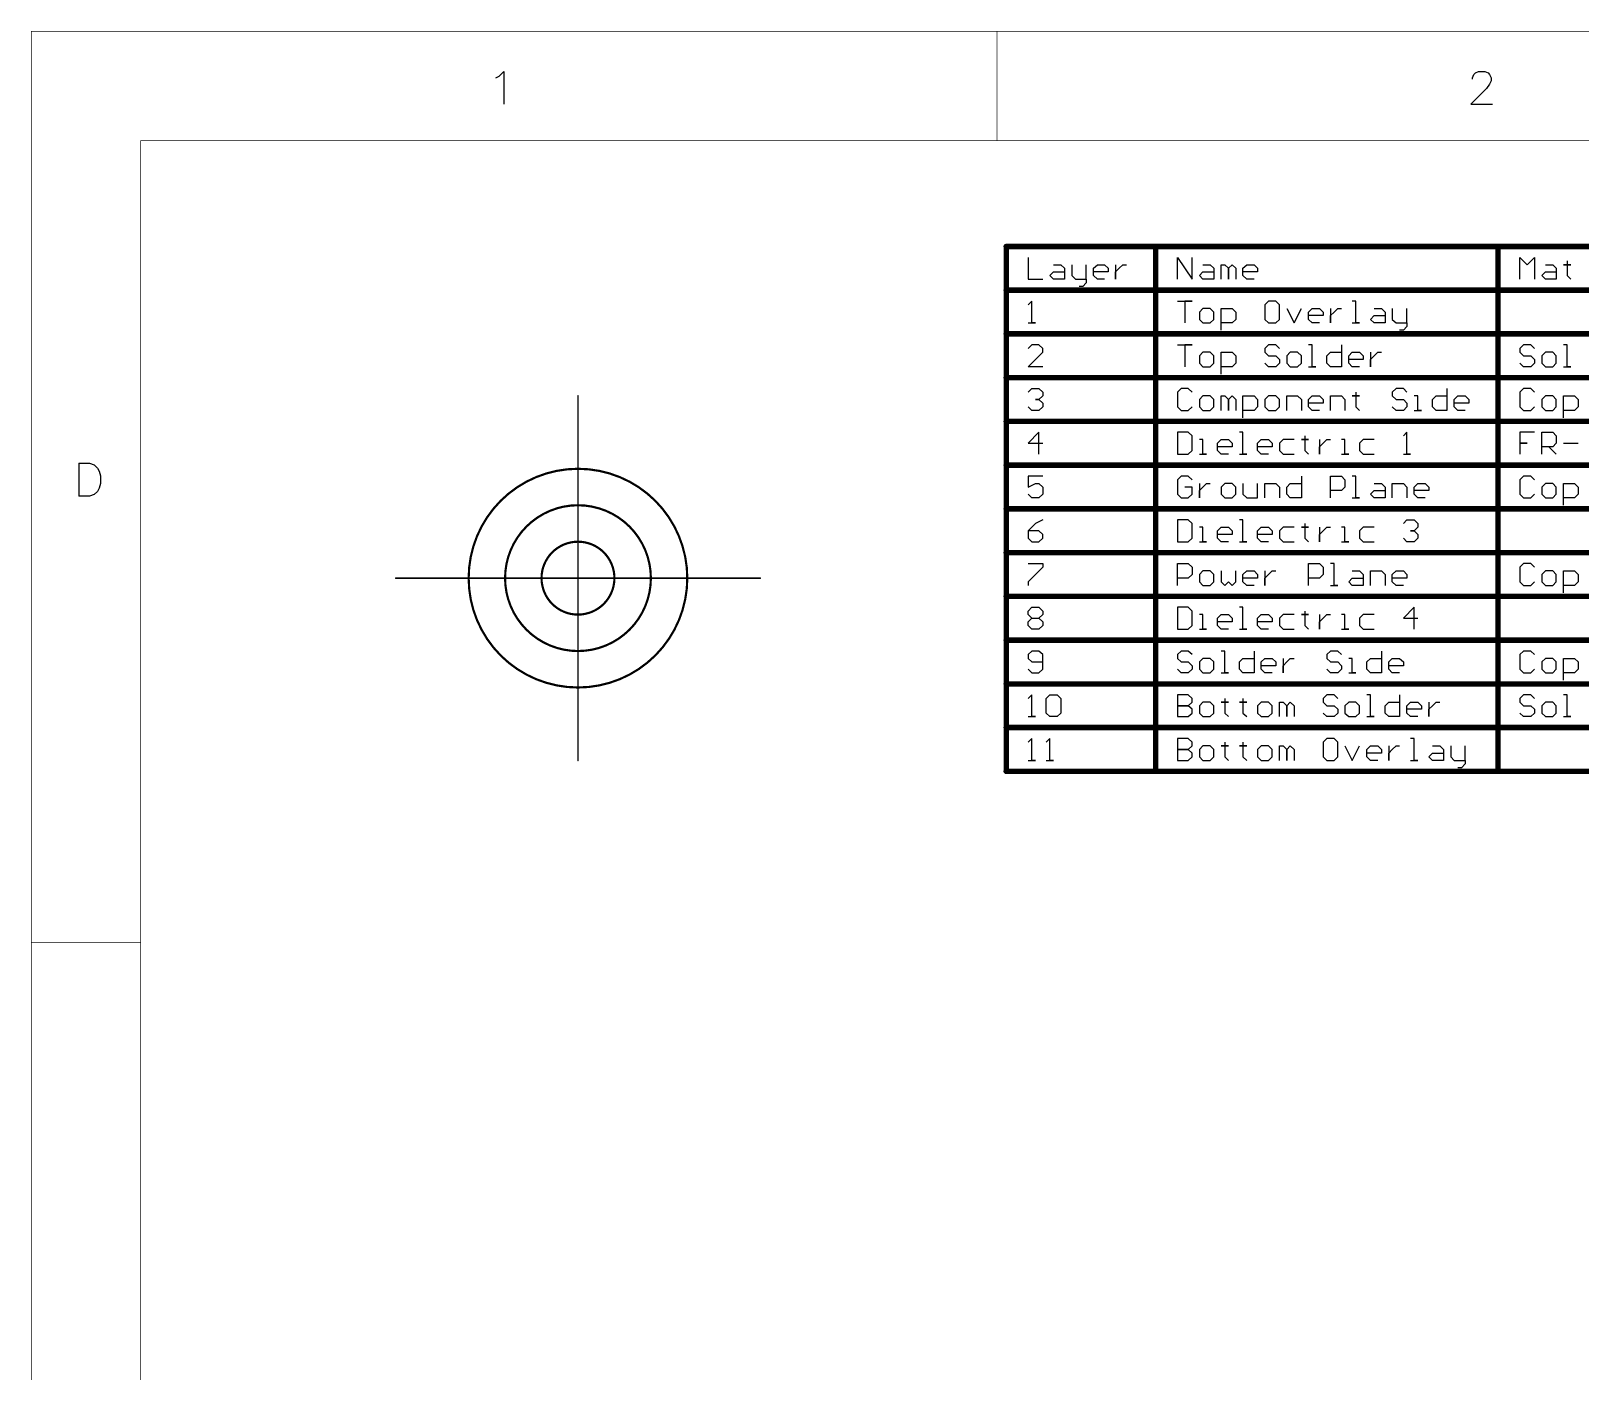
# Model space of a CAD drawing. Header units: millimetres. Extents: x 38 to 445, y 25 to 285.
# Drawn here: x 38.1 to 146, y 186.1 to 279.4 of the extents above; entities that cross this region are included whole.
import ezdxf

# ---------------------------------------------------------------- set-up
doc = ezdxf.new("R2010")
doc.units = ezdxf.units.MM
for name, color, linetype in [('Mechanical10', 56, 'Continuous'), ('Mechanical16', 56, 'Continuous'), ('TopLayer', 1, 'Continuous')]:
    doc.layers.add(name, color=color, linetype=linetype)

msp = doc.modelspace()

# ---------------------------------------------------------------- linework, layer by layer
at = {"layer": 'Mechanical10', "const_width": 0.102}
for points in [[(76.2, 241.3), (76.2, 254)], [(63.5, 241.3), (76.2, 241.3)], [(76.2, 228.6), (76.2, 241.3)], [(76.2, 241.3), (88.9, 241.3)]]:
    msp.add_lwpolyline(points, dxfattribs=at)
at = {"layer": 'Mechanical10'}
for points, const_width in [([(76.17, 254, 1), (76.23, 254, 1)], 0.0508), ([(83.82, 241.3, 1), (68.58, 241.3, 1)], 0.152), ([(81.28, 241.3, 1), (71.12, 241.3, 1)], 0.152), ([(78.74, 241.3, 1), (73.66, 241.3, 1)], 0.152), ([(63.47, 241.3, 1), (63.53, 241.3, 1)], 0.0508), ([(68.54, 241.3, 1), (68.62, 241.3, 1)], 0.0762), ([(71.08, 241.3, 1), (71.16, 241.3, 1)], 0.0762), ([(73.62, 241.3, 1), (73.7, 241.3, 1)], 0.0762), ([(76.17, 241.3, 1), (76.23, 241.3, 1)], 0.0508), ([(76.17, 241.3, 1), (76.23, 241.3, 1)], 0.0508), ([(76.17, 241.3, 1), (76.23, 241.3, 1)], 0.0508), ([(76.17, 241.3, 1), (76.23, 241.3, 1)], 0.0508), ([(78.7, 241.3, 1), (78.78, 241.3, 1)], 0.0762), ([(81.24, 241.3, 1), (81.32, 241.3, 1)], 0.0762), ([(83.78, 241.3, 1), (83.86, 241.3, 1)], 0.0762), ([(88.87, 241.3, 1), (88.93, 241.3, 1)], 0.0508), ([(76.17, 228.6, 1), (76.23, 228.6, 1)], 0.0508)]:
    msp.add_lwpolyline(points, format="xyb", close=True, dxfattribs=dict(at, const_width=const_width))
at = {"layer": 'Mechanical16'}
for p, q in [((70.7, 276.28), (71.03, 276.61)), ((71.03, 276.61), (71.03, 274.32)), ((138.65, 276.39), (138.76, 276.5)), ((138.76, 276.5), (138.97, 276.61)), ((138.97, 276.61), (139.41, 276.61)), ((139.41, 276.61), (139.63, 276.5)), ((139.63, 276.5), (139.74, 276.39)), ((70.48, 276.17), (70.7, 276.28)), ((139.52, 275.41), (138.43, 274.32)), ((138.54, 276.17), (138.65, 276.39)), ((138.54, 276.06), (138.54, 276.17)), ((139.74, 275.73), (139.52, 275.41)), ((139.74, 276.39), (139.84, 276.17)), ((139.84, 275.95), (139.74, 275.73)), ((139.84, 276.17), (139.84, 275.95)), ((138.43, 274.32), (139.95, 274.32)), ((41.4, 249.3), (41.4, 247.01)), ((41.4, 249.3), (42.16, 249.3)), ((42.16, 249.3), (42.49, 249.19)), ((42.49, 249.19), (42.71, 248.97)), ((42.71, 248.97), (42.82, 248.76)), ((42.82, 248.76), (42.93, 248.43)), ((42.93, 248.43), (42.93, 247.89)), ((42.71, 247.34), (42.49, 247.12)), ((42.82, 247.56), (42.71, 247.34)), ((42.93, 247.89), (42.82, 247.56)), ((42.16, 247.01), (41.4, 247.01)), ((42.49, 247.12), (42.16, 247.01))]:
    msp.add_line(p, q, dxfattribs=at)
at = {"layer": 'Mechanical16', "const_width": 0.0508}
for points in [[(38.1, 279.4), (444.5, 279.4)], [(38.1, 25.4), (38.1, 279.4)], [(105.41, 271.78), (105.41, 279.4)], [(45.72, 271.78), (436.88, 271.78)], [(45.72, 33.02), (45.72, 271.78)], [(38.1, 215.9), (45.72, 215.9)]]:
    msp.add_lwpolyline(points, dxfattribs=at)
at = {"layer": 'Mechanical16', "const_width": 0.0254}
for points in [[(38.09, 279.4, 1), (38.11, 279.4, 1)], [(38.09, 279.4, 1), (38.11, 279.4, 1)], [(105.4, 279.4, 1), (105.42, 279.4, 1)], [(45.71, 271.78, 1), (45.73, 271.78, 1)], [(45.71, 271.78, 1), (45.73, 271.78, 1)], [(105.4, 271.78, 1), (105.42, 271.78, 1)], [(38.09, 215.9, 1), (38.11, 215.9, 1)], [(45.71, 215.9, 1), (45.73, 215.9, 1)]]:
    msp.add_lwpolyline(points, format="xyb", close=True, dxfattribs=at)
at = {"layer": 'TopLayer'}
for p, q in [((107.57, 263.65), (107.57, 262.13)), ((117.98, 262.13), (117.98, 263.65)), ((117.98, 263.65), (119, 262.13)), ((119, 262.13), (119, 263.65)), ((141.85, 262.13), (141.85, 263.65)), ((141.85, 263.65), (142.36, 263.14)), ((142.36, 263.14), (142.87, 263.65)), ((142.87, 263.65), (142.87, 262.13)), ((109.09, 262.38), (109.35, 262.64)), ((109.35, 262.13), (109.09, 262.38)), ((109.35, 263.14), (109.86, 263.14)), ((109.35, 262.64), (110.11, 262.64)), ((109.86, 263.14), (110.11, 262.89)), ((110.11, 262.89), (110.11, 262.13)), ((110.62, 263.14), (110.62, 262.38)), ((110.62, 262.38), (110.87, 262.13)), ((111.63, 262.13), (111.63, 263.14)), ((112.14, 262.89), (112.4, 263.14)), ((112.14, 262.38), (112.14, 262.89)), ((113.16, 262.64), (112.14, 262.64)), ((112.4, 262.13), (112.14, 262.38)), ((112.4, 263.14), (112.9, 263.14)), ((112.9, 263.14), (113.16, 262.89)), ((113.16, 262.89), (113.16, 262.64)), ((113.67, 263.14), (113.67, 262.13)), ((113.67, 262.64), (113.92, 262.89)), ((113.67, 262.13), (113.67, 262.64)), ((113.92, 262.89), (114.17, 263.14)), ((114.17, 263.14), (114.43, 263.14)), ((119.51, 262.38), (119.76, 262.64)), ((119.76, 262.13), (119.51, 262.38)), ((119.76, 263.14), (120.27, 263.14)), ((119.76, 262.64), (120.52, 262.64)), ((120.27, 263.14), (120.52, 262.89)), ((120.52, 262.89), (120.52, 262.13)), ((121.03, 262.13), (121.03, 263.14)), ((121.03, 263.14), (121.28, 263.14)), ((121.28, 263.14), (121.54, 262.89)), ((121.54, 262.89), (121.79, 263.14)), ((121.54, 262.89), (121.54, 262.13)), ((121.54, 262.13), (121.54, 262.89)), ((121.79, 263.14), (122.05, 262.89)), ((122.05, 262.89), (122.05, 262.13)), ((122.55, 262.89), (122.81, 263.14)), ((122.55, 262.38), (122.55, 262.89)), ((123.57, 262.64), (122.55, 262.64)), ((122.81, 262.13), (122.55, 262.38)), ((122.81, 263.14), (123.32, 263.14)), ((123.32, 263.14), (123.57, 262.89)), ((123.57, 262.89), (123.57, 262.64)), ((143.38, 262.38), (143.63, 262.64)), ((143.63, 262.13), (143.38, 262.38)), ((143.63, 263.14), (144.14, 263.14)), ((143.63, 262.64), (144.39, 262.64)), ((144.14, 263.14), (144.39, 262.89)), ((144.39, 262.89), (144.39, 262.13)), ((145.15, 263.14), (144.9, 263.14)), ((144.9, 263.14), (145.41, 263.14)), ((145.15, 263.4), (145.15, 263.14)), ((145.41, 263.14), (145.15, 263.14)), ((145.15, 263.14), (145.15, 262.38)), ((145.15, 262.38), (145.41, 262.13)), ((107.57, 262.13), (108.59, 262.13)), ((110.11, 262.13), (109.35, 262.13)), ((110.87, 262.13), (111.63, 262.13)), ((111.38, 261.62), (111.13, 261.62)), ((111.63, 261.87), (111.38, 261.62)), ((111.63, 262.13), (111.63, 261.87)), ((112.9, 262.13), (112.4, 262.13)), ((120.52, 262.13), (119.76, 262.13)), ((123.32, 262.13), (122.81, 262.13)), ((144.39, 262.13), (143.63, 262.13)), ((107.83, 260.6), (107.57, 260.35)), ((107.83, 259.08), (107.83, 260.6)), ((117.98, 260.6), (119, 260.6)), ((119, 260.6), (118.49, 260.6)), ((118.49, 260.6), (118.49, 259.08)), ((124.33, 260.6), (124.08, 260.35)), ((124.08, 260.35), (124.08, 259.33)), ((124.84, 260.6), (124.33, 260.6)), ((125.09, 260.35), (124.84, 260.6)), ((125.09, 259.33), (125.09, 260.35)), ((130.42, 260.6), (130.17, 260.6)), ((130.42, 259.08), (130.42, 260.6)), ((119.76, 260.1), (119.51, 259.84)), ((119.51, 259.84), (119.51, 259.33)), ((119.51, 259.33), (119.76, 259.08)), ((120.27, 260.1), (119.76, 260.1)), ((120.52, 259.84), (120.27, 260.1)), ((120.27, 259.08), (120.52, 259.33)), ((120.52, 259.33), (120.52, 259.84)), ((121.03, 258.57), (121.03, 260.1)), ((121.03, 260.1), (121.79, 260.1)), ((121.79, 260.1), (122.05, 259.84)), ((122.05, 259.33), (121.79, 259.08)), ((122.05, 259.84), (122.05, 259.33)), ((124.08, 259.33), (124.33, 259.08)), ((124.84, 259.08), (125.09, 259.33)), ((125.6, 260.1), (126.11, 259.08)), ((126.11, 259.08), (126.62, 260.1)), ((127.12, 259.84), (127.38, 260.1)), ((127.12, 259.33), (127.12, 259.84)), ((128.14, 259.59), (127.12, 259.59)), ((127.38, 259.08), (127.12, 259.33)), ((127.38, 260.1), (127.89, 260.1)), ((127.89, 260.1), (128.14, 259.84)), ((128.14, 259.84), (128.14, 259.59)), ((128.65, 260.1), (128.65, 259.08)), ((128.65, 259.59), (128.9, 259.84)), ((128.65, 259.08), (128.65, 259.59)), ((128.9, 259.84), (129.16, 260.1)), ((129.16, 260.1), (129.41, 260.1)), ((131.44, 259.33), (131.69, 259.59)), ((131.69, 259.08), (131.44, 259.33)), ((131.69, 260.1), (132.2, 260.1)), ((131.69, 259.59), (132.46, 259.59)), ((132.2, 260.1), (132.46, 259.84)), ((132.46, 259.84), (132.46, 259.08)), ((132.96, 260.1), (132.96, 259.33)), ((132.96, 259.33), (133.22, 259.08)), ((133.98, 259.08), (133.98, 260.1)), ((107.57, 259.08), (108.08, 259.08)), ((108.08, 259.08), (107.83, 259.08)), ((119.76, 259.08), (120.27, 259.08)), ((121.79, 259.08), (121.03, 259.08)), ((124.33, 259.08), (124.84, 259.08)), ((127.89, 259.08), (127.38, 259.08)), ((130.17, 259.08), (130.68, 259.08)), ((130.68, 259.08), (130.42, 259.08)), ((132.46, 259.08), (131.69, 259.08)), ((133.22, 259.08), (133.98, 259.08)), ((133.73, 258.57), (133.47, 258.57)), ((133.98, 258.83), (133.73, 258.57)), ((133.98, 259.08), (133.98, 258.83)), ((107.83, 257.56), (107.57, 257.3)), ((107.57, 256.03), (108.59, 257.05)), ((108.33, 257.56), (107.83, 257.56)), ((108.59, 257.3), (108.33, 257.56)), ((108.59, 257.05), (108.59, 257.3)), ((117.98, 257.56), (119, 257.56)), ((119, 257.56), (118.49, 257.56)), ((118.49, 257.56), (118.49, 256.03)), ((119.76, 257.05), (119.51, 256.79)), ((120.27, 257.05), (119.76, 257.05)), ((120.52, 256.79), (120.27, 257.05)), ((121.03, 255.52), (121.03, 257.05)), ((121.03, 257.05), (121.79, 257.05)), ((121.79, 257.05), (122.05, 256.79)), ((124.33, 257.56), (124.08, 257.3)), ((124.08, 257.3), (124.08, 257.05)), ((124.08, 257.05), (124.33, 256.79)), ((124.84, 257.56), (124.33, 257.56)), ((125.09, 257.3), (124.84, 257.56)), ((125.85, 257.05), (125.6, 256.79)), ((126.36, 257.05), (125.85, 257.05)), ((126.62, 256.79), (126.36, 257.05)), ((127.38, 257.56), (127.12, 257.56)), ((127.38, 256.03), (127.38, 257.56)), ((128.39, 256.79), (128.65, 257.05)), ((128.65, 257.05), (129.41, 257.05)), ((129.41, 257.56), (129.41, 256.03)), ((129.92, 256.79), (130.17, 257.05)), ((130.17, 257.05), (130.68, 257.05)), ((130.68, 257.05), (130.93, 256.79)), ((131.44, 257.05), (131.44, 256.03)), ((131.69, 256.79), (131.95, 257.05)), ((131.95, 257.05), (132.2, 257.05)), ((142.11, 257.56), (141.85, 257.3)), ((141.85, 257.3), (141.85, 257.05)), ((141.85, 257.05), (142.11, 256.79)), ((142.61, 257.56), (142.11, 257.56)), ((142.87, 257.3), (142.61, 257.56)), ((143.63, 257.05), (143.38, 256.79)), ((144.14, 257.05), (143.63, 257.05)), ((144.39, 256.79), (144.14, 257.05)), ((145.15, 257.56), (144.9, 257.56)), ((145.15, 256.03), (145.15, 257.56)), ((108.59, 256.03), (107.57, 256.03)), ((119.51, 256.79), (119.51, 256.29)), ((119.51, 256.29), (119.76, 256.03)), ((119.76, 256.03), (120.27, 256.03)), ((120.27, 256.03), (120.52, 256.29)), ((120.52, 256.29), (120.52, 256.79)), ((121.79, 256.03), (121.03, 256.03)), ((122.05, 256.29), (121.79, 256.03)), ((122.05, 256.79), (122.05, 256.29)), ((124.33, 256.03), (124.08, 256.29)), ((124.33, 256.79), (124.84, 256.79)), ((124.84, 256.03), (124.33, 256.03)), ((124.84, 256.79), (125.09, 256.54)), ((125.09, 256.29), (124.84, 256.03)), ((125.09, 256.54), (125.09, 256.29)), ((125.6, 256.79), (125.6, 256.29)), ((125.6, 256.29), (125.85, 256.03)), ((125.85, 256.03), (126.36, 256.03)), ((126.36, 256.03), (126.62, 256.29)), ((126.62, 256.29), (126.62, 256.79)), ((127.12, 256.03), (127.63, 256.03)), ((127.63, 256.03), (127.38, 256.03)), ((128.39, 256.29), (128.39, 256.79)), ((128.65, 256.03), (128.39, 256.29)), ((129.41, 256.03), (128.65, 256.03)), ((129.92, 256.29), (129.92, 256.79)), ((130.93, 256.54), (129.92, 256.54)), ((130.17, 256.03), (129.92, 256.29)), ((130.68, 256.03), (130.17, 256.03)), ((130.93, 256.79), (130.93, 256.54)), ((131.44, 256.54), (131.69, 256.79)), ((131.44, 256.03), (131.44, 256.54)), ((142.11, 256.03), (141.85, 256.29)), ((142.11, 256.79), (142.61, 256.79)), ((142.61, 256.03), (142.11, 256.03)), ((142.61, 256.79), (142.87, 256.54)), ((142.87, 256.29), (142.61, 256.03)), ((142.87, 256.54), (142.87, 256.29)), ((143.38, 256.79), (143.38, 256.29)), ((143.38, 256.29), (143.63, 256.03)), ((143.63, 256.03), (144.14, 256.03)), ((144.14, 256.03), (144.39, 256.29)), ((144.39, 256.29), (144.39, 256.79)), ((144.9, 256.03), (145.41, 256.03)), ((145.41, 256.03), (145.15, 256.03)), ((107.57, 254.25), (107.83, 254.51)), ((107.83, 254.51), (108.33, 254.51)), ((108.33, 253.75), (108.08, 253.75)), ((108.08, 253.75), (108.33, 253.75)), ((108.33, 254.51), (108.59, 254.25)), ((108.59, 254), (108.33, 253.75)), ((108.33, 253.75), (108.59, 253.49)), ((108.59, 254.25), (108.59, 254)), ((118.24, 254.51), (117.98, 254.25)), ((117.98, 254.25), (117.98, 253.24)), ((118.74, 254.51), (118.24, 254.51)), ((119, 254.25), (118.74, 254.51)), ((119.76, 254), (119.51, 253.75)), ((119.51, 253.75), (119.51, 253.24)), ((120.27, 254), (119.76, 254)), ((120.52, 253.75), (120.27, 254)), ((120.52, 253.24), (120.52, 253.75)), ((121.03, 252.98), (121.03, 254)), ((121.03, 254), (121.28, 254)), ((121.28, 254), (121.54, 253.75)), ((121.54, 253.75), (121.79, 254)), ((121.54, 253.75), (121.54, 252.98)), ((121.54, 252.98), (121.54, 253.75)), ((121.79, 254), (122.05, 253.75)), ((122.05, 253.75), (122.05, 252.98)), ((122.55, 252.48), (122.55, 254)), ((122.55, 254), (123.32, 254)), ((123.32, 254), (123.57, 253.75)), ((123.57, 253.75), (123.57, 253.24)), ((124.33, 254), (124.08, 253.75)), ((124.08, 253.75), (124.08, 253.24)), ((124.84, 254), (124.33, 254)), ((125.09, 253.75), (124.84, 254)), ((125.09, 253.24), (125.09, 253.75)), ((125.6, 252.98), (125.6, 254)), ((125.6, 254), (126.36, 254)), ((126.36, 254), (126.62, 253.75)), ((126.62, 253.75), (126.62, 252.98)), ((127.12, 253.75), (127.38, 254)), ((127.12, 253.24), (127.12, 253.75)), ((127.38, 254), (127.89, 254)), ((127.89, 254), (128.14, 253.75)), ((128.14, 253.75), (128.14, 253.49)), ((128.65, 252.98), (128.65, 254)), ((128.65, 254), (129.41, 254)), ((129.41, 254), (129.66, 253.75)), ((129.66, 253.75), (129.66, 252.98)), ((130.42, 254), (130.17, 254)), ((130.17, 254), (130.68, 254)), ((130.42, 254.25), (130.42, 254)), ((130.68, 254), (130.42, 254)), ((130.42, 254), (130.42, 253.24)), ((133.22, 254.51), (132.96, 254.25)), ((132.96, 254.25), (132.96, 254)), ((132.96, 254), (133.22, 253.75)), ((133.73, 254.51), (133.22, 254.51)), ((133.22, 253.75), (133.73, 253.75)), ((133.98, 254.25), (133.73, 254.51)), ((133.73, 253.75), (133.98, 253.49)), ((134.74, 254), (134.49, 254)), ((134.74, 252.98), (134.74, 254)), ((135.76, 253.75), (136.01, 254)), ((135.76, 253.24), (135.76, 253.75)), ((136.01, 254), (136.77, 254)), ((136.77, 254.51), (136.77, 252.98)), ((137.28, 253.75), (137.53, 254)), ((137.28, 253.24), (137.28, 253.75)), ((137.53, 254), (138.04, 254)), ((138.04, 254), (138.3, 253.75)), ((138.3, 253.75), (138.3, 253.49)), ((142.11, 254.51), (141.85, 254.25)), ((141.85, 254.25), (141.85, 253.24)), ((142.61, 254.51), (142.11, 254.51)), ((142.87, 254.25), (142.61, 254.51)), ((143.63, 254), (143.38, 253.75)), ((143.38, 253.75), (143.38, 253.24)), ((144.14, 254), (143.63, 254)), ((144.39, 253.75), (144.14, 254)), ((144.39, 253.24), (144.39, 253.75)), ((144.9, 252.48), (144.9, 254)), ((144.9, 254), (145.66, 254)), ((145.66, 254), (145.92, 253.75)), ((145.92, 253.75), (145.92, 253.24)), ((107.83, 252.98), (107.57, 253.24)), ((108.33, 252.98), (107.83, 252.98)), ((108.59, 253.24), (108.33, 252.98)), ((108.59, 253.49), (108.59, 253.24)), ((117.98, 253.24), (118.24, 252.98)), ((118.24, 252.98), (118.74, 252.98)), ((118.74, 252.98), (119, 253.24)), ((119.51, 253.24), (119.76, 252.98)), ((119.76, 252.98), (120.27, 252.98)), ((120.27, 252.98), (120.52, 253.24)), ((123.32, 252.98), (122.55, 252.98)), ((123.57, 253.24), (123.32, 252.98)), ((124.08, 253.24), (124.33, 252.98)), ((124.33, 252.98), (124.84, 252.98)), ((124.84, 252.98), (125.09, 253.24)), ((128.14, 253.49), (127.12, 253.49)), ((127.38, 252.98), (127.12, 253.24)), ((127.89, 252.98), (127.38, 252.98)), ((130.42, 253.24), (130.68, 252.98)), ((133.22, 252.98), (132.96, 253.24)), ((133.73, 252.98), (133.22, 252.98)), ((133.98, 253.24), (133.73, 252.98)), ((133.98, 253.49), (133.98, 253.24)), ((134.49, 252.98), (135, 252.98)), ((135, 252.98), (134.74, 252.98)), ((136.01, 252.98), (135.76, 253.24)), ((136.77, 252.98), (136.01, 252.98)), ((138.3, 253.49), (137.28, 253.49)), ((137.53, 252.98), (137.28, 253.24)), ((138.04, 252.98), (137.53, 252.98)), ((141.85, 253.24), (142.11, 252.98)), ((142.11, 252.98), (142.61, 252.98)), ((142.61, 252.98), (142.87, 253.24)), ((143.38, 253.24), (143.63, 252.98)), ((143.63, 252.98), (144.14, 252.98)), ((144.14, 252.98), (144.39, 253.24)), ((145.66, 252.98), (144.9, 252.98)), ((145.92, 253.24), (145.66, 252.98)), ((108.33, 251.46), (107.57, 250.7)), ((107.57, 250.7), (108.59, 250.7)), ((108.33, 249.94), (108.33, 251.46)), ((117.98, 251.46), (117.98, 249.94)), ((118.74, 251.46), (117.98, 251.46)), ((119, 251.21), (118.74, 251.46)), ((119, 250.19), (119, 251.21)), ((119.76, 250.95), (119.51, 250.95)), ((119.76, 249.94), (119.76, 250.95)), ((120.78, 250.7), (121.03, 250.95)), ((120.78, 250.19), (120.78, 250.7)), ((121.03, 250.95), (121.54, 250.95)), ((121.54, 250.95), (121.79, 250.7)), ((121.79, 250.7), (121.79, 250.44)), ((122.55, 251.46), (122.3, 251.46)), ((122.55, 249.94), (122.55, 251.46)), ((123.57, 250.7), (123.82, 250.95)), ((123.57, 250.19), (123.57, 250.7)), ((123.82, 250.95), (124.33, 250.95)), ((124.33, 250.95), (124.58, 250.7)), ((124.58, 250.7), (124.58, 250.44)), ((125.35, 250.95), (125.09, 250.7)), ((125.09, 250.7), (125.09, 250.19)), ((126.11, 250.95), (125.35, 250.95)), ((126.87, 250.95), (126.62, 250.95)), ((126.62, 250.95), (127.12, 250.95)), ((126.87, 251.21), (126.87, 250.95)), ((127.12, 250.95), (126.87, 250.95)), ((126.87, 250.95), (126.87, 250.19)), ((127.89, 250.95), (127.89, 249.94)), ((127.89, 250.44), (128.14, 250.7)), ((128.14, 250.7), (128.39, 250.95)), ((128.39, 250.95), (128.65, 250.95)), ((129.66, 250.95), (129.41, 250.95)), ((129.66, 249.94), (129.66, 250.95)), ((130.93, 250.95), (130.68, 250.7)), ((130.68, 250.7), (130.68, 250.19)), ((131.69, 250.95), (130.93, 250.95)), ((133.98, 251.46), (133.73, 251.21)), ((133.98, 249.94), (133.98, 251.46)), ((142.87, 251.46), (141.85, 251.46)), ((141.85, 251.46), (141.85, 250.7)), ((141.85, 250.7), (142.36, 250.7)), ((142.36, 250.7), (141.85, 250.7)), ((141.85, 250.7), (141.85, 249.94)), ((143.38, 249.94), (143.38, 251.46)), ((143.38, 251.46), (144.14, 251.46)), ((144.14, 251.46), (144.39, 251.21)), ((144.39, 250.7), (144.14, 250.44)), ((144.39, 251.21), (144.39, 250.7)), ((144.9, 250.7), (145.92, 250.7)), ((117.98, 249.94), (118.74, 249.94)), ((118.74, 249.94), (119, 250.19)), ((119.51, 249.94), (120.01, 249.94)), ((120.01, 249.94), (119.76, 249.94)), ((121.79, 250.44), (120.78, 250.44)), ((121.03, 249.94), (120.78, 250.19)), ((121.54, 249.94), (121.03, 249.94)), ((122.3, 249.94), (122.81, 249.94)), ((122.81, 249.94), (122.55, 249.94)), ((124.58, 250.44), (123.57, 250.44)), ((123.82, 249.94), (123.57, 250.19)), ((124.33, 249.94), (123.82, 249.94)), ((125.09, 250.19), (125.35, 249.94)), ((125.35, 249.94), (126.11, 249.94)), ((126.87, 250.19), (127.12, 249.94)), ((127.89, 249.94), (127.89, 250.44)), ((129.41, 249.94), (129.92, 249.94)), ((129.92, 249.94), (129.66, 249.94)), ((130.68, 250.19), (130.93, 249.94)), ((130.93, 249.94), (131.69, 249.94)), ((133.73, 249.94), (134.23, 249.94)), ((134.23, 249.94), (133.98, 249.94)), ((144.14, 250.44), (143.38, 250.44)), ((143.88, 250.44), (144.39, 249.94)), ((108.59, 248.41), (107.57, 248.41)), ((107.57, 248.41), (107.57, 247.65)), ((118.24, 248.41), (117.98, 248.16)), ((118.74, 248.41), (118.24, 248.41)), ((119, 248.16), (118.74, 248.41)), ((126.62, 248.41), (126.62, 246.89)), ((128.65, 246.89), (128.65, 248.41)), ((128.65, 248.41), (129.41, 248.41)), ((129.41, 248.41), (129.66, 248.16)), ((130.42, 248.41), (130.17, 248.41)), ((130.42, 246.89), (130.42, 248.41)), ((142.11, 248.41), (141.85, 248.16)), ((142.61, 248.41), (142.11, 248.41)), ((142.87, 248.16), (142.61, 248.41)), ((107.57, 247.65), (108.08, 247.9)), ((108.08, 247.9), (108.33, 247.9)), ((108.33, 247.9), (108.59, 247.65)), ((108.59, 247.65), (108.59, 247.14)), ((117.98, 248.16), (117.98, 247.14)), ((119, 247.65), (118.49, 247.65)), ((119, 247.14), (119, 247.65)), ((119.51, 247.9), (119.51, 246.89)), ((119.51, 247.4), (119.76, 247.65)), ((119.51, 246.89), (119.51, 247.4)), ((119.76, 247.65), (120.01, 247.9)), ((120.01, 247.9), (120.27, 247.9)), ((121.28, 247.9), (121.03, 247.65)), ((121.03, 247.65), (121.03, 247.14)), ((121.79, 247.9), (121.28, 247.9)), ((122.05, 247.65), (121.79, 247.9)), ((122.05, 247.14), (122.05, 247.65)), ((122.55, 247.9), (122.55, 247.14)), ((123.57, 246.89), (123.57, 247.9)), ((124.08, 246.89), (124.08, 247.9)), ((124.08, 247.9), (124.84, 247.9)), ((124.84, 247.9), (125.09, 247.65)), ((125.09, 247.65), (125.09, 246.89)), ((125.6, 247.65), (125.85, 247.9)), ((125.6, 247.14), (125.6, 247.65)), ((125.85, 247.9), (126.62, 247.9)), ((129.41, 247.4), (128.65, 247.4)), ((129.66, 247.65), (129.41, 247.4)), ((129.66, 248.16), (129.66, 247.65)), ((131.44, 247.14), (131.69, 247.4)), ((131.69, 247.9), (132.2, 247.9)), ((131.69, 247.4), (132.46, 247.4)), ((132.2, 247.9), (132.46, 247.65)), ((132.46, 247.65), (132.46, 246.89)), ((132.96, 246.89), (132.96, 247.9)), ((132.96, 247.9), (133.73, 247.9)), ((133.73, 247.9), (133.98, 247.65)), ((133.98, 247.65), (133.98, 246.89)), ((134.49, 247.65), (134.74, 247.9)), ((134.49, 247.14), (134.49, 247.65)), ((135.5, 247.4), (134.49, 247.4)), ((134.74, 247.9), (135.25, 247.9)), ((135.25, 247.9), (135.5, 247.65)), ((135.5, 247.65), (135.5, 247.4)), ((141.85, 248.16), (141.85, 247.14)), ((143.63, 247.9), (143.38, 247.65)), ((143.38, 247.65), (143.38, 247.14)), ((144.14, 247.9), (143.63, 247.9)), ((144.39, 247.65), (144.14, 247.9)), ((144.39, 247.14), (144.39, 247.65)), ((144.9, 246.38), (144.9, 247.9)), ((144.9, 247.9), (145.66, 247.9)), ((145.66, 247.9), (145.92, 247.65)), ((145.92, 247.65), (145.92, 247.14)), ((107.83, 246.89), (107.57, 247.14)), ((108.33, 246.89), (107.83, 246.89)), ((108.59, 247.14), (108.33, 246.89)), ((117.98, 247.14), (118.24, 246.89)), ((118.24, 246.89), (118.74, 246.89)), ((118.74, 246.89), (119, 247.14)), ((121.03, 247.14), (121.28, 246.89)), ((121.28, 246.89), (121.79, 246.89)), ((121.79, 246.89), (122.05, 247.14)), ((122.55, 247.14), (122.81, 246.89)), ((122.81, 246.89), (123.57, 246.89)), ((125.85, 246.89), (125.6, 247.14)), ((126.62, 246.89), (125.85, 246.89)), ((130.17, 246.89), (130.68, 246.89)), ((130.68, 246.89), (130.42, 246.89)), ((131.69, 246.89), (131.44, 247.14)), ((132.46, 246.89), (131.69, 246.89)), ((134.74, 246.89), (134.49, 247.14)), ((135.25, 246.89), (134.74, 246.89)), ((141.85, 247.14), (142.11, 246.89)), ((142.11, 246.89), (142.61, 246.89)), ((142.61, 246.89), (142.87, 247.14)), ((143.38, 247.14), (143.63, 246.89)), ((143.63, 246.89), (144.14, 246.89)), ((144.14, 246.89), (144.39, 247.14)), ((145.66, 246.89), (144.9, 246.89)), ((145.92, 247.14), (145.66, 246.89)), ((108.08, 245.11), (107.57, 244.6)), ((108.59, 245.36), (108.08, 245.11)), ((117.98, 245.36), (117.98, 243.84)), ((118.74, 245.36), (117.98, 245.36)), ((119, 245.11), (118.74, 245.36)), ((119, 244.09), (119, 245.11)), ((122.55, 245.36), (122.3, 245.36)), ((122.55, 243.84), (122.55, 245.36)), ((126.87, 245.11), (126.87, 244.86)), ((133.73, 245.11), (133.98, 245.36)), ((133.98, 245.36), (134.49, 245.36)), ((134.49, 245.36), (134.74, 245.11)), ((134.74, 245.11), (134.74, 244.86)), ((107.57, 244.6), (107.57, 244.09)), ((108.33, 244.6), (107.57, 244.6)), ((107.57, 244.09), (107.83, 243.84)), ((108.59, 244.35), (108.33, 244.6)), ((108.33, 243.84), (108.59, 244.09)), ((108.59, 244.09), (108.59, 244.35)), ((118.74, 243.84), (119, 244.09)), ((119.76, 244.86), (119.51, 244.86)), ((119.76, 243.84), (119.76, 244.86)), ((120.78, 244.6), (121.03, 244.86)), ((120.78, 244.09), (120.78, 244.6)), ((121.79, 244.35), (120.78, 244.35)), ((121.03, 243.84), (120.78, 244.09)), ((121.03, 244.86), (121.54, 244.86)), ((121.54, 244.86), (121.79, 244.6)), ((121.79, 244.6), (121.79, 244.35)), ((123.57, 244.6), (123.82, 244.86)), ((123.57, 244.09), (123.57, 244.6)), ((124.58, 244.35), (123.57, 244.35)), ((123.82, 243.84), (123.57, 244.09)), ((123.82, 244.86), (124.33, 244.86)), ((124.33, 244.86), (124.58, 244.6)), ((124.58, 244.6), (124.58, 244.35)), ((125.35, 244.86), (125.09, 244.6)), ((125.09, 244.6), (125.09, 244.09)), ((125.09, 244.09), (125.35, 243.84)), ((126.11, 244.86), (125.35, 244.86)), ((126.87, 244.86), (126.62, 244.86)), ((126.62, 244.86), (127.12, 244.86)), ((127.12, 244.86), (126.87, 244.86)), ((126.87, 244.86), (126.87, 244.09)), ((126.87, 244.09), (127.12, 243.84)), ((127.89, 244.86), (127.89, 243.84)), ((127.89, 244.35), (128.14, 244.6)), ((127.89, 243.84), (127.89, 244.35)), ((128.14, 244.6), (128.39, 244.86)), ((128.39, 244.86), (128.65, 244.86)), ((129.66, 244.86), (129.41, 244.86)), ((129.66, 243.84), (129.66, 244.86)), ((130.93, 244.86), (130.68, 244.6)), ((130.68, 244.6), (130.68, 244.09)), ((130.68, 244.09), (130.93, 243.84)), ((131.69, 244.86), (130.93, 244.86)), ((133.98, 243.84), (133.73, 244.09)), ((134.49, 244.6), (134.23, 244.6)), ((134.23, 244.6), (134.49, 244.6)), ((134.74, 244.86), (134.49, 244.6)), ((134.49, 244.6), (134.74, 244.35)), ((134.74, 244.09), (134.49, 243.84)), ((134.74, 244.35), (134.74, 244.09)), ((107.83, 243.84), (108.33, 243.84)), ((117.98, 243.84), (118.74, 243.84)), ((119.51, 243.84), (120.01, 243.84)), ((120.01, 243.84), (119.76, 243.84)), ((121.54, 243.84), (121.03, 243.84)), ((122.3, 243.84), (122.81, 243.84)), ((122.81, 243.84), (122.55, 243.84)), ((124.33, 243.84), (123.82, 243.84)), ((125.35, 243.84), (126.11, 243.84)), ((129.41, 243.84), (129.92, 243.84)), ((129.92, 243.84), (129.66, 243.84)), ((130.93, 243.84), (131.69, 243.84)), ((134.49, 243.84), (133.98, 243.84)), ((107.57, 242.32), (108.59, 242.32)), ((108.59, 242.06), (107.57, 241.05)), ((108.59, 242.32), (108.59, 242.06)), ((117.98, 240.79), (117.98, 242.32)), ((117.98, 242.32), (118.74, 242.32)), ((118.74, 242.32), (119, 242.06)), ((119, 242.06), (119, 241.55)), ((127.12, 240.79), (127.12, 242.32)), ((127.12, 242.32), (127.89, 242.32)), ((127.89, 242.32), (128.14, 242.06)), ((128.14, 242.06), (128.14, 241.55)), ((128.9, 242.32), (128.65, 242.32)), ((128.9, 240.79), (128.9, 242.32)), ((142.11, 242.32), (141.85, 242.06)), ((141.85, 242.06), (141.85, 241.05)), ((142.61, 242.32), (142.11, 242.32)), ((142.87, 242.06), (142.61, 242.32)), ((107.57, 241.05), (107.57, 240.79)), ((118.74, 241.3), (117.98, 241.3)), ((119, 241.55), (118.74, 241.3)), ((119.76, 241.81), (119.51, 241.55)), ((119.51, 241.55), (119.51, 241.05)), ((119.51, 241.05), (119.76, 240.79)), ((120.27, 241.81), (119.76, 241.81)), ((119.76, 240.79), (120.27, 240.79)), ((120.52, 241.55), (120.27, 241.81)), ((120.27, 240.79), (120.52, 241.05)), ((120.52, 241.05), (120.52, 241.55)), ((121.03, 241.81), (121.03, 241.05)), ((121.03, 241.05), (121.28, 240.79)), ((121.28, 240.79), (121.54, 241.05)), ((121.54, 241.05), (121.79, 240.79)), ((121.79, 240.79), (122.05, 241.05)), ((122.05, 241.05), (122.05, 241.81)), ((122.55, 241.55), (122.81, 241.81)), ((122.55, 241.05), (122.55, 241.55)), ((123.57, 241.3), (122.55, 241.3)), ((122.81, 240.79), (122.55, 241.05)), ((122.81, 241.81), (123.32, 241.81)), ((123.32, 240.79), (122.81, 240.79)), ((123.32, 241.81), (123.57, 241.55)), ((123.57, 241.55), (123.57, 241.3)), ((124.08, 241.81), (124.08, 240.79)), ((124.08, 241.3), (124.33, 241.55)), ((124.08, 240.79), (124.08, 241.3)), ((124.33, 241.55), (124.58, 241.81)), ((124.58, 241.81), (124.84, 241.81)), ((127.89, 241.3), (127.12, 241.3)), ((128.14, 241.55), (127.89, 241.3)), ((128.65, 240.79), (129.16, 240.79)), ((129.16, 240.79), (128.9, 240.79)), ((129.92, 241.05), (130.17, 241.3)), ((130.17, 240.79), (129.92, 241.05)), ((130.17, 241.81), (130.68, 241.81)), ((130.17, 241.3), (130.93, 241.3)), ((130.93, 240.79), (130.17, 240.79)), ((130.68, 241.81), (130.93, 241.55)), ((130.93, 241.55), (130.93, 240.79)), ((131.44, 240.79), (131.44, 241.81)), ((131.44, 241.81), (132.2, 241.81)), ((132.2, 241.81), (132.46, 241.55)), ((132.46, 241.55), (132.46, 240.79)), ((132.96, 241.55), (133.22, 241.81)), ((132.96, 241.05), (132.96, 241.55)), ((133.98, 241.3), (132.96, 241.3)), ((133.22, 240.79), (132.96, 241.05)), ((133.22, 241.81), (133.73, 241.81)), ((133.73, 240.79), (133.22, 240.79)), ((133.73, 241.81), (133.98, 241.55)), ((133.98, 241.55), (133.98, 241.3)), ((141.85, 241.05), (142.11, 240.79)), ((142.11, 240.79), (142.61, 240.79)), ((142.61, 240.79), (142.87, 241.05)), ((143.63, 241.81), (143.38, 241.55)), ((143.38, 241.55), (143.38, 241.05)), ((143.38, 241.05), (143.63, 240.79)), ((144.14, 241.81), (143.63, 241.81)), ((143.63, 240.79), (144.14, 240.79)), ((144.39, 241.55), (144.14, 241.81)), ((144.14, 240.79), (144.39, 241.05)), ((144.39, 241.05), (144.39, 241.55)), ((144.9, 240.28), (144.9, 241.81)), ((144.9, 241.81), (145.66, 241.81)), ((145.66, 240.79), (144.9, 240.79)), ((145.66, 241.81), (145.92, 241.55)), ((145.92, 241.05), (145.66, 240.79)), ((145.92, 241.55), (145.92, 241.05)), ((107.57, 239.01), (107.83, 239.27)), ((107.57, 238.76), (107.57, 239.01)), ((107.83, 238.51), (107.57, 238.76)), ((107.83, 239.27), (108.33, 239.27)), ((108.33, 239.27), (108.59, 239.01)), ((108.59, 238.76), (108.33, 238.51)), ((108.59, 239.01), (108.59, 238.76)), ((117.98, 239.27), (117.98, 237.74)), ((118.74, 239.27), (117.98, 239.27)), ((119, 239.01), (118.74, 239.27)), ((119, 238), (119, 239.01)), ((119.76, 238.76), (119.51, 238.76)), ((119.76, 237.74), (119.76, 238.76)), ((120.78, 238.51), (121.03, 238.76)), ((121.03, 238.76), (121.54, 238.76)), ((121.54, 238.76), (121.79, 238.51)), ((122.55, 239.27), (122.3, 239.27)), ((122.55, 237.74), (122.55, 239.27)), ((123.57, 238.51), (123.82, 238.76)), ((123.82, 238.76), (124.33, 238.76)), ((124.33, 238.76), (124.58, 238.51)), ((125.35, 238.76), (125.09, 238.51)), ((126.11, 238.76), (125.35, 238.76)), ((126.87, 238.76), (126.62, 238.76)), ((126.62, 238.76), (127.12, 238.76)), ((126.87, 239.01), (126.87, 238.76)), ((127.12, 238.76), (126.87, 238.76)), ((126.87, 238.76), (126.87, 238)), ((127.89, 238.76), (127.89, 237.74)), ((128.14, 238.51), (128.39, 238.76)), ((128.39, 238.76), (128.65, 238.76)), ((129.66, 238.76), (129.41, 238.76)), ((129.66, 237.74), (129.66, 238.76)), ((130.93, 238.76), (130.68, 238.51)), ((131.69, 238.76), (130.93, 238.76)), ((134.49, 239.27), (133.73, 238.51)), ((134.49, 237.74), (134.49, 239.27)), ((107.57, 238.25), (107.83, 238.51)), ((107.57, 238), (107.57, 238.25)), ((107.83, 237.74), (107.57, 238)), ((107.83, 238.51), (108.33, 238.51)), ((108.33, 237.74), (107.83, 237.74)), ((108.33, 238.51), (108.59, 238.25)), ((108.59, 238), (108.33, 237.74)), ((108.59, 238.25), (108.59, 238)), ((117.98, 237.74), (118.74, 237.74)), ((118.74, 237.74), (119, 238)), ((119.51, 237.74), (120.01, 237.74)), ((120.01, 237.74), (119.76, 237.74)), ((120.78, 238), (120.78, 238.51)), ((121.79, 238.25), (120.78, 238.25)), ((121.03, 237.74), (120.78, 238)), ((121.54, 237.74), (121.03, 237.74)), ((121.79, 238.51), (121.79, 238.25)), ((122.3, 237.74), (122.81, 237.74)), ((122.81, 237.74), (122.55, 237.74)), ((123.57, 238), (123.57, 238.51)), ((124.58, 238.25), (123.57, 238.25)), ((123.82, 237.74), (123.57, 238)), ((124.33, 237.74), (123.82, 237.74)), ((124.58, 238.51), (124.58, 238.25)), ((125.09, 238.51), (125.09, 238)), ((125.09, 238), (125.35, 237.74)), ((125.35, 237.74), (126.11, 237.74)), ((126.87, 238), (127.12, 237.74)), ((127.89, 238.25), (128.14, 238.51)), ((127.89, 237.74), (127.89, 238.25)), ((129.41, 237.74), (129.92, 237.74)), ((129.92, 237.74), (129.66, 237.74)), ((130.68, 238.51), (130.68, 238)), ((130.68, 238), (130.93, 237.74)), ((130.93, 237.74), (131.69, 237.74)), ((133.73, 238.51), (134.74, 238.51)), ((107.83, 236.22), (107.57, 235.97)), ((107.57, 235.97), (107.57, 235.71)), ((107.57, 235.71), (107.83, 235.46)), ((108.33, 236.22), (107.83, 236.22)), ((107.83, 235.46), (108.59, 235.46)), ((108.59, 235.97), (108.33, 236.22)), ((108.59, 234.95), (108.59, 235.97)), ((118.24, 236.22), (117.98, 235.97)), ((117.98, 235.97), (117.98, 235.71)), ((117.98, 235.71), (118.24, 235.46)), ((118.74, 236.22), (118.24, 236.22)), ((118.24, 235.46), (118.74, 235.46)), ((119, 235.97), (118.74, 236.22)), ((118.74, 235.46), (119, 235.2)), ((119.76, 235.71), (119.51, 235.46)), ((119.51, 235.46), (119.51, 234.95)), ((120.27, 235.71), (119.76, 235.71)), ((120.52, 235.46), (120.27, 235.71)), ((120.52, 234.95), (120.52, 235.46)), ((121.28, 236.22), (121.03, 236.22)), ((121.28, 234.7), (121.28, 236.22)), ((122.3, 235.46), (122.55, 235.71)), ((122.3, 234.95), (122.3, 235.46)), ((122.55, 235.71), (123.32, 235.71)), ((123.32, 236.22), (123.32, 234.7)), ((123.82, 235.46), (124.08, 235.71)), ((123.82, 234.95), (123.82, 235.46)), ((124.08, 235.71), (124.58, 235.71)), ((124.58, 235.71), (124.84, 235.46)), ((124.84, 235.46), (124.84, 235.2)), ((125.35, 235.71), (125.35, 234.7)), ((125.35, 235.2), (125.6, 235.46)), ((125.6, 235.46), (125.85, 235.71)), ((125.85, 235.71), (126.11, 235.71)), ((128.65, 236.22), (128.39, 235.97)), ((128.39, 235.97), (128.39, 235.71)), ((128.39, 235.71), (128.65, 235.46)), ((129.16, 236.22), (128.65, 236.22)), ((128.65, 235.46), (129.16, 235.46)), ((129.41, 235.97), (129.16, 236.22)), ((129.16, 235.46), (129.41, 235.2)), ((130.17, 235.71), (129.92, 235.71)), ((130.17, 234.7), (130.17, 235.71)), ((131.19, 235.46), (131.44, 235.71)), ((131.19, 234.95), (131.19, 235.46)), ((131.44, 235.71), (132.2, 235.71)), ((132.2, 236.22), (132.2, 234.7)), ((132.71, 235.46), (132.96, 235.71)), ((132.71, 234.95), (132.71, 235.46)), ((132.96, 235.71), (133.47, 235.71)), ((133.47, 235.71), (133.73, 235.46)), ((133.73, 235.46), (133.73, 235.2)), ((142.11, 236.22), (141.85, 235.97)), ((141.85, 235.97), (141.85, 234.95)), ((142.61, 236.22), (142.11, 236.22)), ((142.87, 235.97), (142.61, 236.22)), ((143.63, 235.71), (143.38, 235.46)), ((143.38, 235.46), (143.38, 234.95)), ((144.14, 235.71), (143.63, 235.71)), ((144.39, 235.46), (144.14, 235.71)), ((144.39, 234.95), (144.39, 235.46)), ((144.9, 234.19), (144.9, 235.71)), ((144.9, 235.71), (145.66, 235.71)), ((145.66, 235.71), (145.92, 235.46)), ((145.92, 235.46), (145.92, 234.95)), ((107.57, 234.95), (107.83, 234.7)), ((107.83, 234.7), (108.33, 234.7)), ((108.33, 234.7), (108.59, 234.95)), ((118.24, 234.7), (117.98, 234.95)), ((118.74, 234.7), (118.24, 234.7)), ((119, 234.95), (118.74, 234.7)), ((119, 235.2), (119, 234.95)), ((119.51, 234.95), (119.76, 234.7)), ((119.76, 234.7), (120.27, 234.7)), ((120.27, 234.7), (120.52, 234.95)), ((121.03, 234.7), (121.54, 234.7)), ((121.54, 234.7), (121.28, 234.7)), ((122.55, 234.7), (122.3, 234.95)), ((123.32, 234.7), (122.55, 234.7)), ((124.84, 235.2), (123.82, 235.2)), ((124.08, 234.7), (123.82, 234.95)), ((124.58, 234.7), (124.08, 234.7)), ((125.35, 234.7), (125.35, 235.2)), ((128.65, 234.7), (128.39, 234.95)), ((129.16, 234.7), (128.65, 234.7)), ((129.41, 234.95), (129.16, 234.7)), ((129.41, 235.2), (129.41, 234.95)), ((129.92, 234.7), (130.42, 234.7)), ((130.42, 234.7), (130.17, 234.7)), ((131.44, 234.7), (131.19, 234.95)), ((132.2, 234.7), (131.44, 234.7)), ((133.73, 235.2), (132.71, 235.2)), ((132.96, 234.7), (132.71, 234.95)), ((133.47, 234.7), (132.96, 234.7)), ((141.85, 234.95), (142.11, 234.7)), ((142.11, 234.7), (142.61, 234.7)), ((142.61, 234.7), (142.87, 234.95)), ((143.38, 234.95), (143.63, 234.7)), ((143.63, 234.7), (144.14, 234.7)), ((144.14, 234.7), (144.39, 234.95)), ((145.66, 234.7), (144.9, 234.7)), ((145.92, 234.95), (145.66, 234.7)), ((107.83, 233.17), (107.57, 232.92)), ((107.83, 231.65), (107.83, 233.17)), ((108.84, 232.92), (109.09, 233.17)), ((108.84, 231.9), (108.84, 232.92)), ((109.09, 233.17), (109.6, 233.17)), ((109.6, 233.17), (109.86, 232.92)), ((109.86, 232.92), (109.86, 231.9)), ((117.98, 233.17), (117.98, 231.65)), ((118.74, 233.17), (117.98, 233.17)), ((118.74, 232.41), (117.98, 232.41)), ((117.98, 232.41), (118.74, 232.41)), ((119, 232.92), (118.74, 233.17)), ((118.74, 232.41), (119, 232.66)), ((119, 232.16), (118.74, 232.41)), ((119, 232.66), (119, 232.92)), ((119, 231.9), (119, 232.16)), ((119.76, 232.66), (119.51, 232.41)), ((119.51, 232.41), (119.51, 231.9)), ((120.27, 232.66), (119.76, 232.66)), ((120.52, 232.41), (120.27, 232.66)), ((120.52, 231.9), (120.52, 232.41)), ((121.28, 232.66), (121.03, 232.66)), ((121.03, 232.66), (121.54, 232.66)), ((121.28, 232.92), (121.28, 232.66)), ((121.54, 232.66), (121.28, 232.66)), ((121.28, 232.66), (121.28, 231.9)), ((122.55, 232.66), (122.3, 232.66)), ((122.3, 232.66), (122.81, 232.66)), ((122.55, 232.92), (122.55, 232.66)), ((122.81, 232.66), (122.55, 232.66)), ((122.55, 232.66), (122.55, 231.9)), ((123.82, 232.66), (123.57, 232.41)), ((123.57, 232.41), (123.57, 231.9)), ((124.33, 232.66), (123.82, 232.66)), ((124.58, 232.41), (124.33, 232.66)), ((124.58, 231.9), (124.58, 232.41)), ((125.09, 231.65), (125.09, 232.66)), ((125.09, 232.66), (125.35, 232.66)), ((125.35, 232.66), (125.6, 232.41)), ((125.6, 232.41), (125.85, 232.66)), ((125.6, 232.41), (125.6, 231.65)), ((125.6, 231.65), (125.6, 232.41)), ((125.85, 232.66), (126.11, 232.41)), ((126.11, 232.41), (126.11, 231.65)), ((128.39, 233.17), (128.14, 232.92)), ((128.14, 232.92), (128.14, 232.66)), ((128.14, 232.66), (128.39, 232.41)), ((128.9, 233.17), (128.39, 233.17)), ((128.39, 232.41), (128.9, 232.41)), ((129.16, 232.92), (128.9, 233.17)), ((128.9, 232.41), (129.16, 232.16)), ((129.16, 232.16), (129.16, 231.9)), ((129.92, 232.66), (129.66, 232.41)), ((129.66, 232.41), (129.66, 231.9)), ((130.42, 232.66), (129.92, 232.66)), ((130.68, 232.41), (130.42, 232.66)), ((130.68, 231.9), (130.68, 232.41)), ((131.44, 233.17), (131.19, 233.17)), ((131.44, 231.65), (131.44, 233.17)), ((132.46, 232.41), (132.71, 232.66)), ((132.46, 231.9), (132.46, 232.41)), ((132.71, 232.66), (133.47, 232.66)), ((133.47, 233.17), (133.47, 231.65)), ((133.98, 232.41), (134.23, 232.66)), ((133.98, 231.9), (133.98, 232.41)), ((135, 232.16), (133.98, 232.16)), ((134.23, 232.66), (134.74, 232.66)), ((134.74, 232.66), (135, 232.41)), ((135, 232.41), (135, 232.16)), ((135.5, 232.66), (135.5, 231.65)), ((135.5, 232.16), (135.76, 232.41)), ((135.5, 231.65), (135.5, 232.16)), ((135.76, 232.41), (136.01, 232.66)), ((136.01, 232.66), (136.27, 232.66)), ((142.11, 233.17), (141.85, 232.92)), ((141.85, 232.92), (141.85, 232.66)), ((141.85, 232.66), (142.11, 232.41)), ((142.61, 233.17), (142.11, 233.17)), ((142.11, 232.41), (142.61, 232.41)), ((142.87, 232.92), (142.61, 233.17)), ((142.61, 232.41), (142.87, 232.16)), ((142.87, 232.16), (142.87, 231.9)), ((143.63, 232.66), (143.38, 232.41)), ((143.38, 232.41), (143.38, 231.9)), ((144.14, 232.66), (143.63, 232.66)), ((144.39, 232.41), (144.14, 232.66)), ((144.39, 231.9), (144.39, 232.41)), ((145.15, 233.17), (144.9, 233.17)), ((145.15, 231.65), (145.15, 233.17)), ((107.57, 231.65), (108.08, 231.65)), ((108.08, 231.65), (107.83, 231.65)), ((109.09, 231.65), (108.84, 231.9)), ((109.6, 231.65), (109.09, 231.65)), ((109.86, 231.9), (109.6, 231.65)), ((117.98, 231.65), (118.74, 231.65)), ((118.74, 231.65), (119, 231.9)), ((119.51, 231.9), (119.76, 231.65)), ((119.76, 231.65), (120.27, 231.65)), ((120.27, 231.65), (120.52, 231.9)), ((121.28, 231.9), (121.54, 231.65)), ((122.55, 231.9), (122.81, 231.65)), ((123.57, 231.9), (123.82, 231.65)), ((123.82, 231.65), (124.33, 231.65)), ((124.33, 231.65), (124.58, 231.9)), ((128.39, 231.65), (128.14, 231.9)), ((128.9, 231.65), (128.39, 231.65)), ((129.16, 231.9), (128.9, 231.65)), ((129.66, 231.9), (129.92, 231.65)), ((129.92, 231.65), (130.42, 231.65)), ((130.42, 231.65), (130.68, 231.9)), ((131.19, 231.65), (131.69, 231.65)), ((131.69, 231.65), (131.44, 231.65)), ((132.71, 231.65), (132.46, 231.9)), ((133.47, 231.65), (132.71, 231.65)), ((134.23, 231.65), (133.98, 231.9)), ((134.74, 231.65), (134.23, 231.65)), ((142.11, 231.65), (141.85, 231.9)), ((142.61, 231.65), (142.11, 231.65)), ((142.87, 231.9), (142.61, 231.65)), ((143.38, 231.9), (143.63, 231.65)), ((143.63, 231.65), (144.14, 231.65)), ((144.14, 231.65), (144.39, 231.9)), ((144.9, 231.65), (145.41, 231.65)), ((145.41, 231.65), (145.15, 231.65)), ((107.83, 230.12), (107.57, 229.87)), ((107.83, 228.6), (107.83, 230.12)), ((109.09, 230.12), (108.84, 229.87)), ((109.09, 228.6), (109.09, 230.12)), ((117.98, 230.12), (117.98, 228.6)), ((118.74, 230.12), (117.98, 230.12)), ((119, 229.87), (118.74, 230.12)), ((128.39, 230.12), (128.14, 229.87)), ((128.9, 230.12), (128.39, 230.12)), ((129.16, 229.87), (128.9, 230.12)), ((134.49, 230.12), (134.23, 230.12)), ((134.49, 228.6), (134.49, 230.12)), ((118.74, 229.36), (117.98, 229.36)), ((117.98, 229.36), (118.74, 229.36)), ((118.74, 229.36), (119, 229.62)), ((119, 229.11), (118.74, 229.36)), ((119, 229.62), (119, 229.87)), ((119, 228.85), (119, 229.11)), ((119.76, 229.62), (119.51, 229.36)), ((119.51, 229.36), (119.51, 228.85)), ((120.27, 229.62), (119.76, 229.62)), ((120.52, 229.36), (120.27, 229.62)), ((120.52, 228.85), (120.52, 229.36)), ((121.28, 229.62), (121.03, 229.62)), ((121.03, 229.62), (121.54, 229.62)), ((121.28, 229.87), (121.28, 229.62)), ((121.54, 229.62), (121.28, 229.62)), ((121.28, 229.62), (121.28, 228.85)), ((122.55, 229.62), (122.3, 229.62)), ((122.3, 229.62), (122.81, 229.62)), ((122.55, 229.87), (122.55, 229.62)), ((122.81, 229.62), (122.55, 229.62)), ((122.55, 229.62), (122.55, 228.85)), ((123.82, 229.62), (123.57, 229.36)), ((123.57, 229.36), (123.57, 228.85)), ((124.33, 229.62), (123.82, 229.62)), ((124.58, 229.36), (124.33, 229.62)), ((124.58, 228.85), (124.58, 229.36)), ((125.09, 228.6), (125.09, 229.62)), ((125.09, 229.62), (125.35, 229.62)), ((125.35, 229.62), (125.6, 229.36)), ((125.6, 229.36), (125.85, 229.62)), ((125.6, 229.36), (125.6, 228.6)), ((125.6, 228.6), (125.6, 229.36)), ((125.85, 229.62), (126.11, 229.36)), ((126.11, 229.36), (126.11, 228.6)), ((128.14, 229.87), (128.14, 228.85)), ((129.16, 228.85), (129.16, 229.87)), ((129.66, 229.62), (130.17, 228.6)), ((130.17, 228.6), (130.68, 229.62)), ((131.19, 229.36), (131.44, 229.62)), ((131.19, 228.85), (131.19, 229.36)), ((132.2, 229.11), (131.19, 229.11)), ((131.44, 229.62), (131.95, 229.62)), ((131.95, 229.62), (132.2, 229.36)), ((132.2, 229.36), (132.2, 229.11)), ((132.71, 229.62), (132.71, 228.6)), ((132.71, 229.11), (132.96, 229.36)), ((132.71, 228.6), (132.71, 229.11)), ((132.96, 229.36), (133.22, 229.62)), ((133.22, 229.62), (133.47, 229.62)), ((135.5, 228.85), (135.76, 229.11)), ((135.76, 229.62), (136.27, 229.62)), ((135.76, 229.11), (136.52, 229.11)), ((136.27, 229.62), (136.52, 229.36)), ((136.52, 229.36), (136.52, 228.6)), ((137.03, 229.62), (137.03, 228.85)), ((138.04, 228.6), (138.04, 229.62)), ((107.57, 228.6), (108.08, 228.6)), ((108.08, 228.6), (107.83, 228.6)), ((108.84, 228.6), (109.35, 228.6)), ((109.35, 228.6), (109.09, 228.6)), ((117.98, 228.6), (118.74, 228.6)), ((118.74, 228.6), (119, 228.85)), ((119.51, 228.85), (119.76, 228.6)), ((119.76, 228.6), (120.27, 228.6)), ((120.27, 228.6), (120.52, 228.85)), ((121.28, 228.85), (121.54, 228.6)), ((122.55, 228.85), (122.81, 228.6)), ((123.57, 228.85), (123.82, 228.6)), ((123.82, 228.6), (124.33, 228.6)), ((124.33, 228.6), (124.58, 228.85)), ((128.14, 228.85), (128.39, 228.6)), ((128.39, 228.6), (128.9, 228.6)), ((128.9, 228.6), (129.16, 228.85)), ((131.44, 228.6), (131.19, 228.85)), ((131.95, 228.6), (131.44, 228.6)), ((134.23, 228.6), (134.74, 228.6)), ((134.74, 228.6), (134.49, 228.6)), ((135.76, 228.6), (135.5, 228.85)), ((136.52, 228.6), (135.76, 228.6)), ((137.03, 228.85), (137.28, 228.6)), ((137.28, 228.6), (138.04, 228.6)), ((137.79, 228.09), (137.53, 228.09)), ((138.04, 228.35), (137.79, 228.09)), ((138.04, 228.6), (138.04, 228.35))]:
    msp.add_line(p, q, dxfattribs=at)
at = {"layer": 'TopLayer', "const_width": 0.381}
for points in [[(106.05, 264.41), (221.59, 264.41)], [(106.05, 227.84), (106.05, 264.41)], [(116.46, 227.84), (116.46, 264.41)], [(140.33, 227.84), (140.33, 264.41)], [(106.05, 261.37), (221.59, 261.37)], [(106.05, 258.32), (116.46, 258.32)], [(116.46, 258.32), (140.33, 258.32)], [(140.33, 258.32), (162.17, 258.32)], [(106.05, 255.27), (116.46, 255.27)], [(116.46, 255.27), (140.33, 255.27)], [(140.33, 255.27), (162.17, 255.27)], [(106.05, 252.22), (116.46, 252.22)], [(116.46, 252.22), (140.33, 252.22)], [(140.33, 252.22), (162.17, 252.22)], [(106.05, 249.17), (116.46, 249.17)], [(116.46, 249.17), (140.33, 249.17)], [(140.33, 249.17), (162.17, 249.17)], [(106.05, 246.13), (116.46, 246.13)], [(116.46, 246.13), (140.33, 246.13)], [(140.33, 246.13), (162.17, 246.13)], [(106.05, 243.08), (116.46, 243.08)], [(116.46, 243.08), (140.33, 243.08)], [(140.33, 243.08), (162.17, 243.08)], [(106.05, 240.03), (116.46, 240.03)], [(116.46, 240.03), (140.33, 240.03)], [(140.33, 240.03), (162.17, 240.03)], [(106.05, 236.98), (116.46, 236.98)], [(116.46, 236.98), (140.33, 236.98)], [(140.33, 236.98), (162.17, 236.98)], [(106.05, 233.93), (116.46, 233.93)], [(116.46, 233.93), (140.33, 233.93)], [(140.33, 233.93), (162.17, 233.93)], [(106.05, 230.89), (116.46, 230.89)], [(116.46, 230.89), (140.33, 230.89)], [(140.33, 230.89), (162.17, 230.89)], [(106.05, 227.84), (116.46, 227.84)], [(116.46, 227.84), (140.33, 227.84)], [(140.33, 227.84), (162.17, 227.84)]]:
    msp.add_lwpolyline(points, dxfattribs=at)
at = {"layer": 'TopLayer', "const_width": 0.191}
for points in [[(105.95, 264.41, 1), (106.14, 264.41, 1)], [(105.95, 264.41, 1), (106.14, 264.41, 1)], [(116.36, 264.41, 1), (116.55, 264.41, 1)], [(140.23, 264.41, 1), (140.42, 264.41, 1)], [(105.95, 261.37, 1), (106.14, 261.37, 1)], [(105.95, 258.32, 1), (106.14, 258.32, 1)], [(116.36, 258.32, 1), (116.55, 258.32, 1)], [(116.36, 258.32, 1), (116.55, 258.32, 1)], [(140.23, 258.32, 1), (140.42, 258.32, 1)], [(140.23, 258.32, 1), (140.42, 258.32, 1)], [(105.95, 255.27, 1), (106.14, 255.27, 1)], [(116.36, 255.27, 1), (116.55, 255.27, 1)], [(116.36, 255.27, 1), (116.55, 255.27, 1)], [(140.23, 255.27, 1), (140.42, 255.27, 1)], [(140.23, 255.27, 1), (140.42, 255.27, 1)], [(105.95, 252.22, 1), (106.14, 252.22, 1)], [(116.36, 252.22, 1), (116.55, 252.22, 1)], [(116.36, 252.22, 1), (116.55, 252.22, 1)], [(140.23, 252.22, 1), (140.42, 252.22, 1)], [(140.23, 252.22, 1), (140.42, 252.22, 1)], [(105.95, 249.17, 1), (106.14, 249.17, 1)], [(116.36, 249.17, 1), (116.55, 249.17, 1)], [(116.36, 249.17, 1), (116.55, 249.17, 1)], [(140.23, 249.17, 1), (140.42, 249.17, 1)], [(140.23, 249.17, 1), (140.42, 249.17, 1)], [(105.95, 246.13, 1), (106.14, 246.13, 1)], [(116.36, 246.13, 1), (116.55, 246.13, 1)], [(116.36, 246.13, 1), (116.55, 246.13, 1)], [(140.23, 246.13, 1), (140.42, 246.13, 1)], [(140.23, 246.13, 1), (140.42, 246.13, 1)], [(105.95, 243.08, 1), (106.14, 243.08, 1)], [(116.36, 243.08, 1), (116.55, 243.08, 1)], [(116.36, 243.08, 1), (116.55, 243.08, 1)], [(140.23, 243.08, 1), (140.42, 243.08, 1)], [(140.23, 243.08, 1), (140.42, 243.08, 1)], [(105.95, 240.03, 1), (106.14, 240.03, 1)], [(116.36, 240.03, 1), (116.55, 240.03, 1)], [(116.36, 240.03, 1), (116.55, 240.03, 1)], [(140.23, 240.03, 1), (140.42, 240.03, 1)], [(140.23, 240.03, 1), (140.42, 240.03, 1)], [(105.95, 236.98, 1), (106.14, 236.98, 1)], [(116.36, 236.98, 1), (116.55, 236.98, 1)], [(116.36, 236.98, 1), (116.55, 236.98, 1)], [(140.23, 236.98, 1), (140.42, 236.98, 1)], [(140.23, 236.98, 1), (140.42, 236.98, 1)], [(105.95, 233.93, 1), (106.14, 233.93, 1)], [(116.36, 233.93, 1), (116.55, 233.93, 1)], [(116.36, 233.93, 1), (116.55, 233.93, 1)], [(140.23, 233.93, 1), (140.42, 233.93, 1)], [(140.23, 233.93, 1), (140.42, 233.93, 1)], [(105.95, 230.89, 1), (106.14, 230.89, 1)], [(116.36, 230.89, 1), (116.55, 230.89, 1)], [(116.36, 230.89, 1), (116.55, 230.89, 1)], [(140.23, 230.89, 1), (140.42, 230.89, 1)], [(140.23, 230.89, 1), (140.42, 230.89, 1)], [(105.95, 227.84, 1), (106.14, 227.84, 1)], [(105.95, 227.84, 1), (106.14, 227.84, 1)], [(116.36, 227.84, 1), (116.55, 227.84, 1)], [(116.36, 227.84, 1), (116.55, 227.84, 1)], [(116.36, 227.84, 1), (116.55, 227.84, 1)], [(140.23, 227.84, 1), (140.42, 227.84, 1)], [(140.23, 227.84, 1), (140.42, 227.84, 1)], [(140.23, 227.84, 1), (140.42, 227.84, 1)]]:
    msp.add_lwpolyline(points, format="xyb", close=True, dxfattribs=at)

doc.saveas('drawing.dxf')
